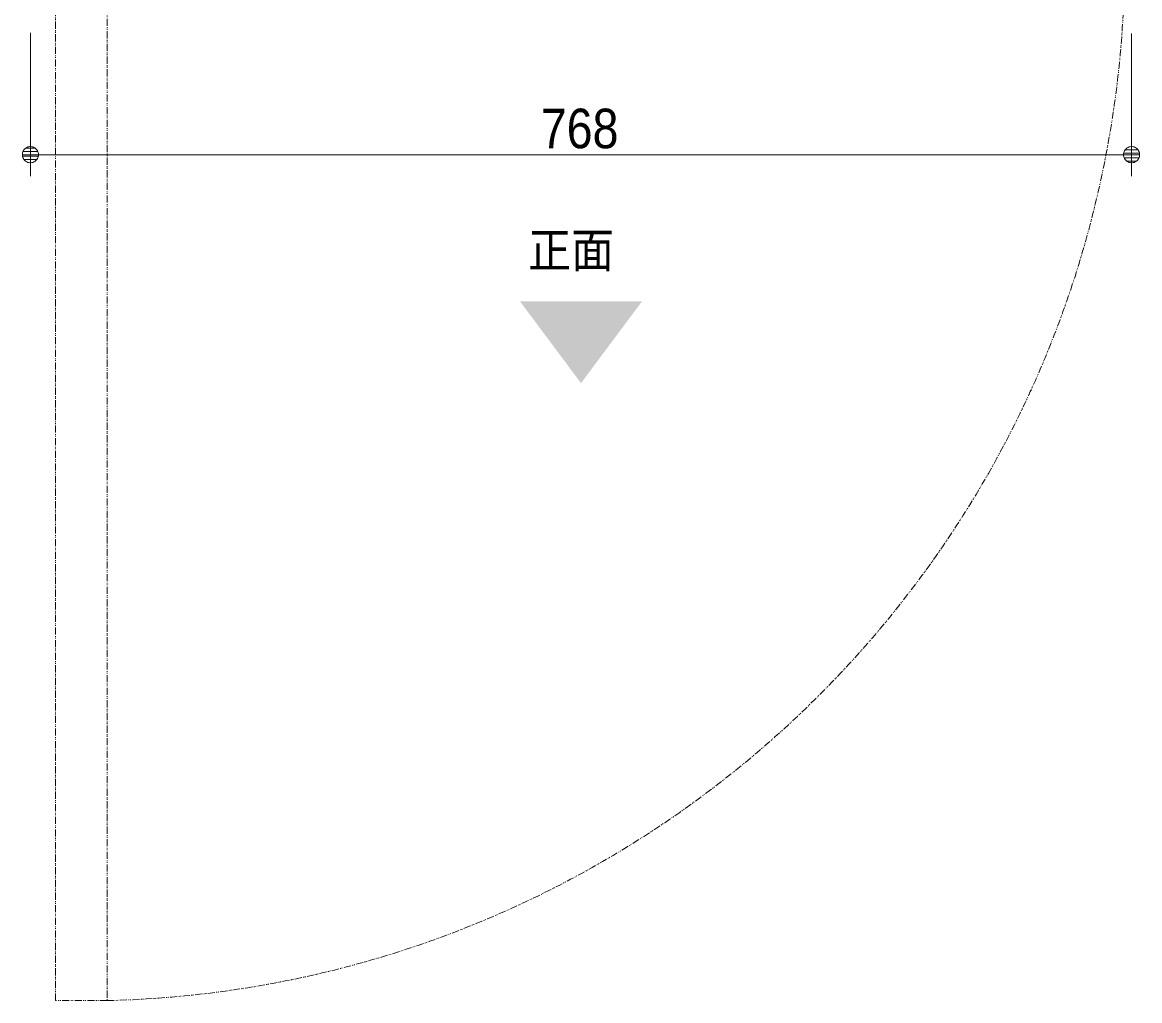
# Model space of a CAD drawing. Units: millimetres, scale not verified. Extents: x -4547 to 4547, y -2284 to 2284.
# Drawn here: x 358 to 1137, y 763 to 1445 of the extents above; entities that cross this region are included whole.
import ezdxf
from ezdxf.enums import TextEntityAlignment as Align

# ---------------------------------------------------------------- set-up
doc = ezdxf.new("R2010")
doc.units = ezdxf.units.MM
doc.header["$LTSCALE"] = 20
doc.linetypes.add('DOUBLE_CHAIN1', pattern=[8.8, 5, -1, 0.6, -0.6, 0.6, -1])
for name, color, linetype, lineweight in [('0-0_3一般', 7, 'Continuous', 9), ('0-2_0', 7, 'Continuous', 9), ('0-3_2寸法-1', 7, 'Continuous', 9), ('0-4_2寸法-3', 7, 'Continuous', 9)]:
    doc.layers.add(name, color=color, linetype=linetype, lineweight=lineweight)
doc.styles.add('ＭＳ ゴシック', font='')
doc.styles.add('ＭＳ Ｐゴシック', font='')
doc.styles.get('ＭＳ ゴシック').set_extended_font_data('MS Gothic')
doc.styles.get('ＭＳ Ｐゴシック').set_extended_font_data('MS PGothic')

# ---------------------------------------------------------------- blocks, each defined once
blk = doc.blocks.new('_Dot')
at = {"layer": '0-2_0'}
for p, q in [((-10, 0), (-20, 0)), ((9.78, 2), (-9.78, 2)), ((7.99, 6), (-7.99, 6)), ((9.16, -3.98), (-9.16, -3.98)), ((6, -7.98), (-6, -7.98))]:
    blk.add_line(p, q, dxfattribs=at)
for points in [[(10, 0), (9.92, 1.25), (9.69, 2.49), (9.3, 3.68), (8.76, 4.82), (8.09, 5.88), (7.29, 6.85), (6.37, 7.71), (5.36, 8.44), (4.26, 9.05), (3.09, 9.51), (1.87, 9.82), (0.63, 9.98), (-0.63, 9.98), (-1.87, 9.82), (-3.09, 9.51), (-4.26, 9.05), (-5.36, 8.44), (-6.37, 7.71), (-7.29, 6.85), (-8.09, 5.88), (-8.76, 4.82), (-9.3, 3.68), (-9.69, 2.49), (-9.92, 1.25), (-10, 0), (0, 0)], [(-10, 0), (-9.92, -1.25), (-9.69, -2.49), (-9.3, -3.68), (-8.76, -4.82), (-8.09, -5.88), (-7.29, -6.85), (-6.37, -7.71), (-5.36, -8.44), (-4.26, -9.05), (-3.09, -9.51), (-1.87, -9.82), (-0.63, -9.98), (0.63, -9.98), (1.87, -9.82), (3.09, -9.51), (4.26, -9.05), (5.36, -8.44), (6.37, -7.71), (7.29, -6.85), (8.09, -5.88), (8.76, -4.82), (9.3, -3.68), (9.69, -2.49), (9.92, -1.25), (10, 0), (0, 0)]]:
    blk.add_lwpolyline(points, close=True, dxfattribs=at)
blk = doc.blocks.new('グループ-34')
at = {"layer": '0-0_3一般', "linetype": 'DOUBLE_CHAIN1'}
for p, q in [((34438.7, 30351.8), (35158.7, 30351.8)), ((34438.7, 15251.8), (34438.7, 30351.8)), ((35158.7, 30351.8), (35158.7, 15251.8)), ((35158.7, 15251.8), (34438.7, 15251.8))]:
    blk.add_line(p, q, dxfattribs=at)
blk.add_arc((34798.7, 29801.8), 14554.5, 271.41734, 358.58266, dxfattribs=at)
blk = doc.blocks.new('グループ-59')
at = {"layer": '0-0_3一般'}
blk.add_blockref('グループ-34', (0, 0), dxfattribs=at)
blk = doc.blocks.new('グループ-60')
at = {"layer": '0-0_3一般'}
blk.add_blockref('グループ-59', (0, 0), dxfattribs=at)

msp = doc.modelspace()

# ---------------------------------------------------------------- linework, layer by layer
at = {"layer": '0-3_2寸法-1'}
for p, q in [((363.81, 1437.39), (363.81, 1337.39)), ((1131.81, 1436.89), (1131.81, 1337.39)), ((1120.56, 1352.39), (375.07, 1352.39))]:
    msp.add_line(p, q, dxfattribs=at)
at = {"layer": '0-4_2寸法-3'}
msp.add_solid([(790.31, 1250.06), (705.31, 1250.06), (747.81, 1193.1)], dxfattribs=at)

# ---------------------------------------------------------------- block references
at = {"layer": '0-0_3一般', "xscale": 0.05, "yscale": 0.05}
msp.add_blockref('グループ-60', (-1340.62, 0), dxfattribs=at)
at = {"layer": '0-3_2寸法-1', "xscale": 0.5627563, "yscale": 0.5627563, "rotation": 180}
msp.add_blockref('_Dot', (363.81, 1352.39), dxfattribs=at)
at = {"layer": '0-3_2寸法-1', "xscale": 0.5627563, "yscale": 0.5627563}
msp.add_blockref('_Dot', (1131.81, 1352.39), dxfattribs=at)

# ---------------------------------------------------------------- texts
at = {"layer": '0-3_2寸法-1', "style": 'ＭＳ Ｐゴシック', "width": 0.9}
msp.add_text('768', height=27.57, dxfattribs=at).set_placement((719.78, 1348.6), align=Align.BOTTOM_LEFT)
at = {"layer": '0-4_2寸法-3', "style": 'ＭＳ ゴシック', "width": 0.9}
msp.add_text('正面', height=24.34, dxfattribs=at).set_placement((711, 1266.3), align=Align.BOTTOM_LEFT)

doc.saveas('drawing.dxf')
